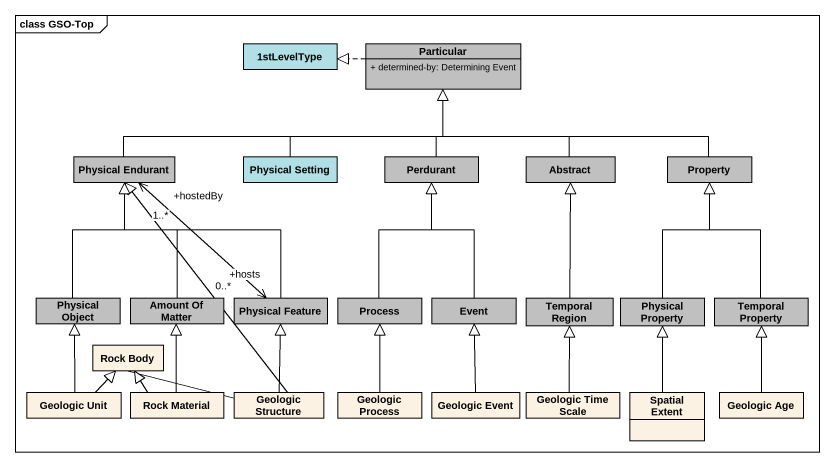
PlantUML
@startuml
mainframe class GSO-Top
hide circle
hide empty members
skinparam classAttributeIconSize 0
class "1stLevelType" as c1stLevelType #B0E0E6
class Particular #C0C0C0 {
  + determined-by: Determining Event
}
class "Physical Endurant" as Physical_Endurant #C0C0C0
class "Physical Setting" as Physical_Setting #B0E0E6
class Perdurant #C0C0C0
class "Abstract" as Abstract_ #C0C0C0
class Property #C0C0C0
class "Physical Object" as Physical_Object #C0C0C0
class "Amount Of Matter" as Amount_Of_Matter #C0C0C0
class "Physical Feature" as Physical_Feature #C0C0C0
class "Process" as Process_ #C0C0C0
class Event #C0C0C0
class "Temporal Region" as Temporal_Region #C0C0C0
class "Physical Property" as Physical_Property #C0C0C0
class "Temporal Property" as Temporal_Property #C0C0C0
class "Rock Body" as Rock_Body
class "Geologic Unit" as Geologic_Unit
class "Rock Material" as Rock_Material
class "Geologic Structure" as Geologic_Structure
class "Geologic Process" as Geologic_Process
class "Geologic Event" as Geologic_Event
class "Geologic Time Scale" as Geologic_Time_Scale
class "Spatial Extent" as Spatial_Extent
class "Geologic Age" as Geologic_Age
Particular .left.|> c1stLevelType
Physical_Endurant -right-|> Particular
Physical_Setting -up-|> Particular
Perdurant -up-|> Particular
Abstract_ -up-|> Particular
Property -left-|> Particular
Physical_Object -up-|> Physical_Endurant
Amount_Of_Matter -up-|> Physical_Endurant
Physical_Feature "+hosts\n0..*" <-up-> "+hostedBy\n1..*" Physical_Endurant
Physical_Feature -up-|> Physical_Endurant
Process_ -up-|> Perdurant
Event -up-|> Perdurant
Temporal_Region -up-|> Abstract_
Physical_Property -up-|> Property
Temporal_Property -up-|> Property
Rock_Body -up-|> Physical_Endurant
Geologic_Unit -up-|> Physical_Object
Geologic_Unit -up-|> Rock_Body
Rock_Material -up-|> Amount_Of_Matter
Rock_Material -up-|> Rock_Body
Geologic_Structure -up-|> Physical_Feature
Geologic_Process -up-|> Process_
Geologic_Event -up-|> Event
Geologic_Time_Scale -up-|> Temporal_Region
Spatial_Extent -up-|> Physical_Property
Geologic_Age -up-|> Temporal_Property
@enduml
